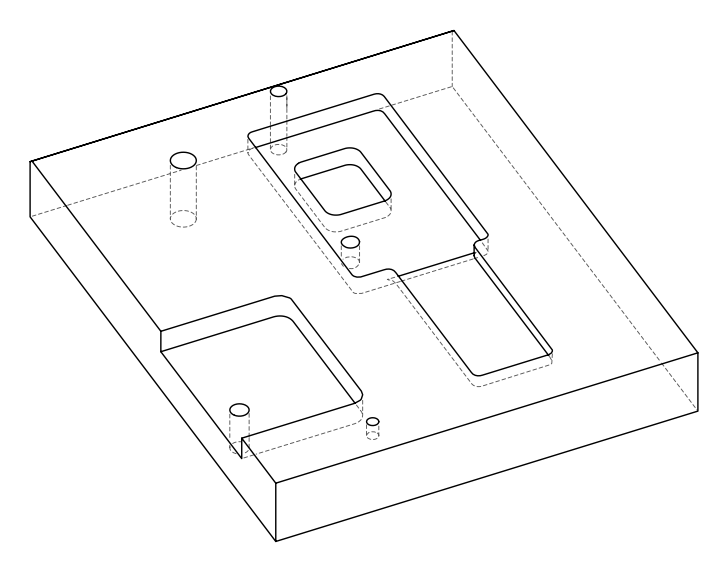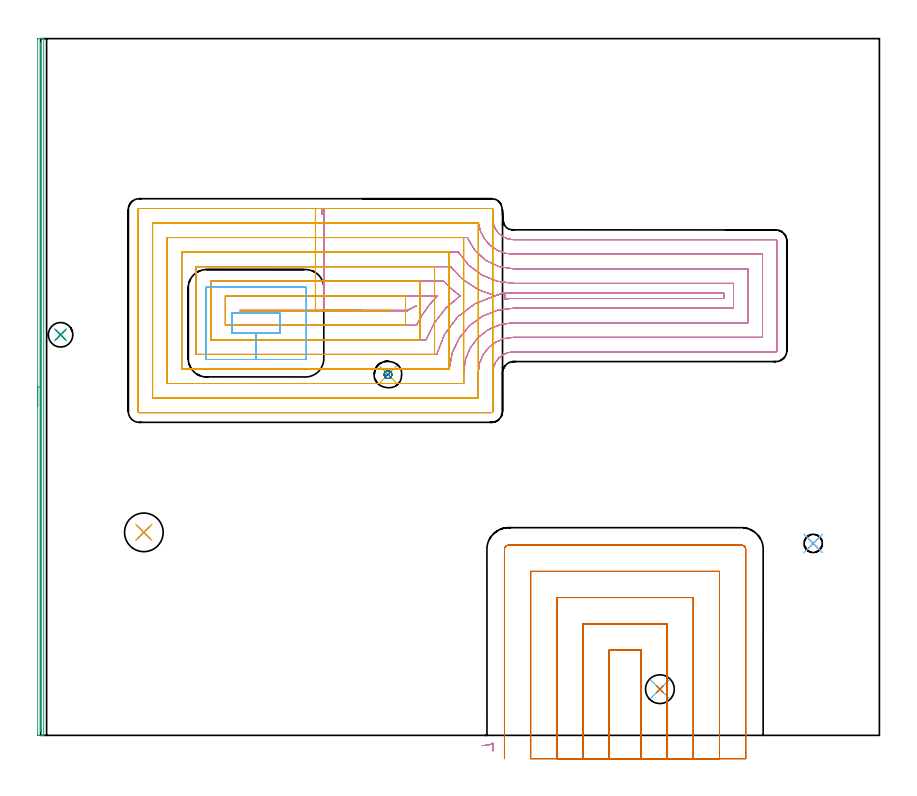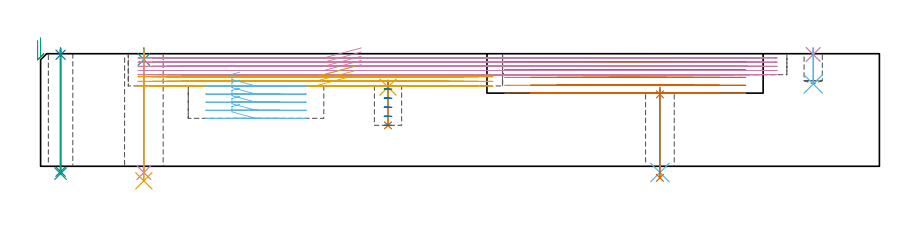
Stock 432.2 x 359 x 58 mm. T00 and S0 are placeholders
(PLAN: 19 operations, 12 tool changes, 92.2 min)
(1 SPOT_DRILL | STEP1HOLE | NXT0321_9005460120000 | 0.03 min | 2203 mm3)
(2 SPOT_DRILL_1 | STEP1HOLE_1 | NXT0321_9005460120000 | 0.03 min | 1 mm3)
(3 SPOT_DRILL_2 | STEP1HOLE_2 | NXT0321_9005460120000 | 0.05 min | 183 mm3)
(4 SPOT_DRILL_3 | STEP1POCKET | NXT0321_9005460120000 | 0.03 min | 1 mm3)
(5 SPOT_DRILL_4 | STEP1POCKET_1 | NXT0321_9005460120000 | 0.03 min | 1783 mm3)
(6 DRILL_THROUGH_HOLE_INTO_CENTER | STEP1HOLE | NXT0301_065 | 0.18 min | 2630 mm3)
(7 DRILL_TO_ENLARGE_THROUGH_HOLE | STEP1HOLE | UGT0301_279 | 0.19 min | 5121 mm3)
(8 DRILL_THROUGH_HOLE_INTO_CENTER_1 | STEP1HOLE_1 | NXT0301_042 | 0.25 min | 2271 mm3)
(9 DRILL_TO_ENLARGE_THROUGH_HOLE_1 | STEP1HOLE_1 | NXT0301_097 | 0.26 min | 4936 mm3)
(10 DRILL_THROUGH_HOLE_INTO_CENTER_2 | STEP1HOLE_2 | NXT0301_065 | 0.25 min | 3867 mm3)
(11 DRILL_TO_ENLARGE_THROUGH_HOLE_2 | STEP1HOLE_2 | UGT0301_265 | 0.27 min | 13963 mm3)
(12 DRILL_BLIND_HOLE_INTO_CENTER | STEP1POCKET | NXT0301_065 | 0.07 min | 995 mm3)
(13 DRILL_BLIND_HOLE_INTO_CENTER_1 | STEP1POCKET_1 | NXT0301_128 | 0.09 min | 2252 mm3)
(14 MILL_ROUGH_BLIND_HOLE_CONTOUR | STEP1POCKET_1 | NXT0201_013 | Spiral | 0.41 min | 1638 mm3)
(15 AREA_MILL | FG_CHAMFER_SURFACE | UGT0205_001 | 5.88 min | 1727 mm3)
(16 MILL_OPEN_POCKET | POCKET_OPEN | NXT0201_013 | Follow Part, ap 2.5, ae 75% | 45.11 min | 345358 mm3)
(17 MILL_RECTANGULAR_POCKET | POCKET_RECTANGULAR_STRAIGHT | NXT0201_013 | Follow Part, ap 2.5, ae 75% | 18.15 min | 127753 mm3)
(18 MILL_RECTANGULAR_POCKET_1 | POCKET_RECTANGULAR_STRAIGHT_1 | UGT0201_100 | Follow Part, ap 4.5, ae 75% | 3.19 min | 63197 mm3)
(19 MILL_SLOT | SLOT_PARTIAL_RECTANGULAR | UGT0201_100 | Follow Part, ap 4.5, ae 75% | 17.75 min | 304532 mm3)
(TOOL NXT0321_9005460120000 | NC Spot Drill, 142deg, 12mm, Carbide, Uncoated | D12 PA142 FL30 Z2)
(TOOL NXT0301_065 | Carbide Drill 9.4mm [860.1-0940-075A1-MM 2214] | D9.4 PA140 FL98 Z2)
(TOOL UGT0301_279 | Twist Drill 14.8 mm | D14.8 PA118 FL114 Z2)
(TOOL NXT0301_042 | Carbide Drill 7.1mm [860.1-0710-057A1-MM 2214] | D7.1 PA140 FL85 Z2)
(TOOL NXT0301_097 | Carbide Drill 12.6mm [860.1-1260-063A1-MM 2214] | D12.6 PA140 FL77 Z2)
(TOOL UGT0301_265 | Twist Drill 19.9 mm | D19.9 PA118 FL140 Z2)
(TOOL NXT0301_128 | Carbide Drill 12mm [861.1-1200-036A1-GP GC34] | D12 PA150 FL37.4 Z2)
(TOOL NXT0201_013 | ENDMILL 10mm | D10 FL30 Z4)
(TOOL UGT0205_001 | Chamfer Mill 20 x 3 x 45 deg. | D20 FL50 Z2)
(TOOL UGT0201_100 | End Mill 18 mm | D18 FL22 Z2)
(OP 1 SPOT_DRILL)
G17 G21 G94 G90
T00 M6
G54
G17 G0 G90 X319.1 Y23.8 S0 M3
G43 Z68. H0
G94 G81 G98 Z37.063 F250. R40.7
G80
M5
M2
(OP 2 SPOT_DRILL_1)
G17 G21 G94 G90
T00 M6
G54
G17 G0 G90 X10.3 Y206.4 S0 M3
G43 Z68. H0
G94 G81 G98 Z57.458 F250. R61.
G80
M5
M2
(OP 3 SPOT_DRILL_2)
G17 G21 G94 G90
T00 M6
G54
G17 G0 G90 X53.2 Y104.6 S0 M3
G43 Z68. H0
G94 G81 G98 Z55. F250. R61.
G80
M5
M2
(OP 4 SPOT_DRILL_3)
G17 G21 G94 G90
T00 M6
G54
G17 G0 G90 X398.1 Y98.9 S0 M3
G43 Z68. H0
G94 G81 G98 Z57.591 F250. R61.
G80
M5
M2
(OP 5 SPOT_DRILL_4)
G17 G21 G94 G90
T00 M6
G54
G17 G0 G90 X179. Y185.9 S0 M3
G43 Z68. H0
G94 G81 G98 Z40.797 F250. R44.4
G80
M5
M2
(OP 6 DRILL_THROUGH_HOLE_INTO_CENTER)
G17 G21 G94 G90
T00 M6
G54
G17 G0 G90 X319.1 Y23.8 S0 M3
G43 Z68. H1
G94 G73 G98 Z-3.211 F250. Q8.182 R39.7
G80
M5
M2
(OP 7 DRILL_TO_ENLARGE_THROUGH_HOLE)
G17 G21 G94 G90
T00 M6
G54
G17 G0 G90 X319.1 Y23.8 S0 M3
G43 Z68. H0
G94 G73 G98 Z-5.946 F250. Q14.549 R39.7
G80
M5
M2
(OP 8 DRILL_THROUGH_HOLE_INTO_CENTER_1)
G17 G21 G94 G90
T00 M6
G54
G17 G0 G90 X10.3 Y206.4 S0 M3
G43 Z68. H1
G94 G73 G98 Z-2.792 F250. Q6.755 R60.
G80
M5
M2
(OP 9 DRILL_TO_ENLARGE_THROUGH_HOLE_1)
G17 G21 G94 G90
T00 M6
G54
G17 G0 G90 X10.3 Y206.4 S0 M3
G43 Z68. H1
G94 G73 G98 Z-3.793 F250. Q12.359 R60.
G80
M5
M2
(OP 10 DRILL_THROUGH_HOLE_INTO_CENTER_2)
G17 G21 G94 G90
T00 M6
G54
G17 G0 G90 X53.2 Y104.6 S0 M3
G43 Z68. H1
G94 G73 G98 Z-3.211 F250. Q8.744 R60.
G80
M5
M2
(OP 11 DRILL_TO_ENLARGE_THROUGH_HOLE_2)
G17 G21 G94 G90
T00 M6
G54
G17 G0 G90 X53.2 Y104.6 S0 M3
G43 Z68. H0
G94 G73 G98 Z-7.479 F250. Q16.37 R60.
G80
M5
M2
(OP 12 DRILL_BLIND_HOLE_INTO_CENTER)
G17 G21 G94 G90
T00 M6
G54
G17 G0 G90 X398.1 Y98.9 S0 M3
G43 Z68. H1
G94 G81 G98 Z42.4 F250. R60.
G80
M5
M2
(OP 13 DRILL_BLIND_HOLE_INTO_CENTER_1)
G17 G21 G94 G90
T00 M6
G54
G17 G0 G90 X179. Y185.9 S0 M3
G43 Z68. H1
G94 G81 G98 Z21.1 F250. R43.4
G80
M5
M2
(OP 14 MILL_ROUGH_BLIND_HOLE_CONTOUR)
G17 G21 G94 G90
T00 M6
G54
G17 G0 G90 X179. Y185.9 S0 M3
G43 Z68. H0
Z39.74
G94 G3 X179.49 Y187.41 R0.834 F250.
X177.382 Y187.076 R1.51
X177.824 Y184.282 R2.
X177.382 Y187.076 R-2.
X177.603 Y185.679 R1.
X179. Y185.9 R1.
G0 Z35.08
G3 X179.49 Y187.41 R0.834
X177.382 Y187.076 R1.51
X177.824 Y184.282 R2.
X177.382 Y187.076 R-2.
X177.603 Y185.679 R1.
X179. Y185.9 R1.
G0 Z30.42
G3 X179.49 Y187.41 R0.834
X177.382 Y187.076 R1.51
X177.824 Y184.282 R2.
X177.382 Y187.076 R-2.
X177.603 Y185.679 R1.
X179. Y185.9 R1.
G0 Z25.76
G3 X179.49 Y187.41 R0.834
X177.382 Y187.076 R1.51
X177.824 Y184.282 R2.
X177.382 Y187.076 R-2.
X177.603 Y185.679 R1.
X179. Y185.9 R1.
G0 Z21.1
G3 X179.49 Y187.41 R0.834
X177.382 Y187.076 R1.51
X177.824 Y184.282 R2.
X177.382 Y187.076 R-2.
X177.603 Y185.679 R1.
X179. Y185.9 R1.
G0 Z68.
M5
M2
(OP 15 AREA_MILL)
G17 G21 G94 G90
T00 M6
G54
G17 G0 G90 X-1.5 Y169.5 S1061 M3
G43 Z68. H0
Z64.9
G94 G1 Y169.538 Z64.028 F250.
Y169.652 Z63.164
Y169.841 Z62.312
Y170.103 Z61.48
Y170.437 Z60.674
Y170.84 Z59.9
Y171.308 Z59.164
Y171.84 Z58.472
Y172.429 Z57.829
Y173.072 Z57.24
Y173.764 Z56.708
Y174.5 Z56.24
Y175.274 Z55.837
Y176.08 Z55.503
Y176.912 Z55.241
Y177.764 Z55.052
Y178.628 Z54.938
Y179.5 Z54.9
Y358.368
X-1.498 Y358.624
X-1.493 Y358.99 Z54.901
X-1.251 Y359. Z55.144
X0.125 Z56.521
X0.484 Z56.878
X1.2 Z57.599
X1.394 Z57.794
X1.498 Y358.998 Z57.89
X1.597 Y358.99 Z57.988
X1.6 Y358.815 Z58.
Y0.185
X1.597 Y0.01 Z57.988
X1.555 Y0.003 Z57.946
X1.497 Y0.001 Z57.889
X1.394 Y0. Z57.794
X1.2 Z57.599
X0.484 Z56.878
X-0.741 Z55.655
X-1.115 Z55.28
X-1.251 Y0.002 Z55.144
X-1.494 Y0.01 Z54.901
X-1.498 Y0.376 Z54.9
X-1.5 Y0.632
Y0.889
Y179.5
X-0.086 Z56.314
X-0.085 Y356.579 Z56.315
X-0.083 Y356.859 Z56.317
X-0.081 Y356.946 Z56.319
X-0.079 Y356.981 Z56.321
X-0.066 Y356.99 Z56.334
X0.08 Y356.996 Z56.48
X0.167 Y356.99 Z56.567
X0.179 Y356.984 Z56.579
X0.181 Y356.956 Z56.581
X0.184 Y356.888 Z56.584
X0.185 Y356.579 Z56.585
X0.186 Y356.272 Z56.586
Y2.728
X0.184 Y2.421 Z56.584
X0.182 Y2.21 Z56.582
X0.179 Y2.031 Z56.579
X0.016 Y2.009 Z56.416
X-0.067 Y2.01 Z56.333
X-0.079 Y2.016 Z56.321
X-0.081 Y2.045 Z56.319
X-0.084 Y2.112 Z56.316
X-0.085 Y2.421 Z56.315
X-0.086 Y2.701 Z56.314
Y179.5
Y180.372 Z56.352
Y181.236 Z56.466
Y182.088 Z56.655
Y182.92 Z56.917
Y183.726 Z57.251
Y184.5 Z57.654
Y185.236 Z58.123
Y185.928 Z58.654
Y186.571 Z59.243
Y187.16 Z59.886
Y187.692 Z60.578
Y188.16 Z61.314
Y188.563 Z62.088
Y188.897 Z62.894
Y189.159 Z63.726
Y189.348 Z64.578
Y189.462 Z65.443
Y189.5 Z66.314
G0 Z68.
M5
M2
(OP 16 MILL_OPEN_POCKET)
G17 G21 G94 G90
T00 M6
G54
G17 G0 G90 X233. Y-8. S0 M3
G43 Z68. H0
Z55.84
G94 G1 Y-5. F250.
Y-4.
G2 X230.547 Y-4.97 R5.
G1 X227.565 Y-5.298
G0 X233. Y-8. Z53.68
G1 Y-5.
Y-4.
G2 X230.547 Y-4.97 R5.
G1 X227.565 Y-5.298
G0 X233. Y-8. Z51.52
G1 Y-5.
Y-4.
G2 X230.547 Y-4.97 R5.
G1 X227.565 Y-5.298
G0 X233. Y-8. Z49.36
G1 Y-5.
Y-4.
G2 X230.547 Y-4.97 R5.
G1 X227.565 Y-5.298
G0 X233. Y-8. Z47.2
G1 Y-5.
Y-4.
G2 X230.547 Y-4.97 R5.
G1 X227.565 Y-5.298
G0 Z68.
X165.237 Y219.
Z61.
G1 X145.979 Z55.84
X102.7 F500.
Y218.8
X189.142
X189.259 Y219.
X193.704 Y221.436
X189.259 Y219.
X145.979
Y226.5
X95.2
Y211.3
X193.629
G2 X204.529 Y226.5 R55.7
G1 X145.979
Y234.
X87.7
Y203.8
X198.56
G2 X216.221 Y226.5 R48.2
X207.744 Y234. R48.2
G1 X145.979
Y241.5
X80.2
Y196.3
X204.1
G2 X234.302 Y226.5 R40.7
G1 X239.008 Y228.189
G3 X243.7 Y227.9 R38.2
G1 X352.
Y225.1
X243.7
G3 X239.008 Y224.811 R38.2
X239.008 Y228.189 R5.
G1 X234.302 Y226.5
G2 X211.276 Y241.5 R40.7
G1 X145.979
Y249.
X72.7
Y188.8
X210.554
G2 X243.7 Y220.1 R33.2
G1 X357.
Y232.9
X243.7
G2 X215.242 Y249. R33.2
G1 X145.979
Y256.5
X65.2
Y181.3
X218.
Y186.9
G2 X243.7 Y212.6 R25.7
G1 X364.5
Y240.4
X243.7
G2 X219.86 Y256.5 R25.7
G1 X145.979
Y264.
X57.7
Y173.8
X225.5
Y186.9
G2 X243.7 Y205.1 R18.2
G1 X372.
Y247.9
X243.7
G2 X225.622 Y264. R18.2
G1 X145.979
Y271.5
X50.8
G3 X50.2 Y270.9 R0.6
G1 Y166.9
G3 X50.8 Y166.3 R0.6
G1 X232.4
G3 X233. Y166.9 R0.6
G1 Y186.9
G2 X243.7 Y197.6 R10.7
G1 X378.8
G3 X379.5 Y198.3 R0.7
G1 Y254.7
G3 X378.8 Y255.4 R0.7
G1 X243.7
G2 X233. Y266.1 R10.7
G1 Y270.9
G3 X232.4 Y271.5 R0.6
G1 X145.979
X144.979
Y268.5 F250.
G0 X165.237 Y219. Z58.84
G1 X145.979 Z53.68
X102.7 F500.
Y218.8
X189.142
X189.259 Y219.
X193.704 Y221.436
X189.259 Y219.
X145.979
Y226.5
X95.2
Y211.3
X193.629
G2 X204.529 Y226.5 R55.7
G1 X145.979
Y234.
X87.7
Y203.8
X198.56
G2 X216.221 Y226.5 R48.2
X207.744 Y234. R48.2
G1 X145.979
Y241.5
X80.2
Y196.3
X204.1
G2 X234.302 Y226.5 R40.7
G1 X239.008 Y228.189
G3 X243.7 Y227.9 R38.2
G1 X352.
Y225.1
X243.7
G3 X239.008 Y224.811 R38.2
X239.008 Y228.189 R5.
G1 X234.302 Y226.5
G2 X211.276 Y241.5 R40.7
G1 X145.979
Y249.
X72.7
Y188.8
X210.554
G2 X243.7 Y220.1 R33.2
G1 X357.
Y232.9
X243.7
G2 X215.242 Y249. R33.2
G1 X145.979
Y256.5
X65.2
Y181.3
X218.
Y186.9
G2 X243.7 Y212.6 R25.7
G1 X364.5
Y240.4
X243.7
G2 X219.86 Y256.5 R25.7
G1 X145.979
Y264.
X57.7
Y173.8
X225.5
Y186.9
G2 X243.7 Y205.1 R18.2
G1 X372.
Y247.9
X243.7
G2 X225.622 Y264. R18.2
G1 X145.979
Y271.5
X50.8
G3 X50.2 Y270.9 R0.6
G1 Y166.9
G3 X50.8 Y166.3 R0.6
G1 X232.4
G3 X233. Y166.9 R0.6
G1 Y186.9
G2 X243.7 Y197.6 R10.7
G1 X378.8
G3 X379.5 Y198.3 R0.7
G1 Y254.7
G3 X378.8 Y255.4 R0.7
G1 X243.7
G2 X233. Y266.1 R10.7
G1 Y270.9
G3 X232.4 Y271.5 R0.6
G1 X145.979
X144.979
Y268.5 F250.
G0 X165.237 Y219. Z56.68
G1 X145.979 Z51.52
X102.7 F500.
Y218.8
X189.142
X189.259 Y219.
X193.704 Y221.436
X189.259 Y219.
X145.979
Y226.5
X95.2
Y211.3
X193.629
G2 X204.529 Y226.5 R55.7
G1 X145.979
Y234.
X87.7
Y203.8
X198.56
G2 X216.221 Y226.5 R48.2
X207.744 Y234. R48.2
G1 X145.979
Y241.5
X80.2
Y196.3
X204.1
G2 X234.302 Y226.5 R40.7
G1 X239.008 Y228.189
G3 X243.7 Y227.9 R38.2
G1 X352.
Y225.1
X243.7
G3 X239.008 Y224.811 R38.2
X239.008 Y228.189 R5.
G1 X234.302 Y226.5
G2 X211.276 Y241.5 R40.7
G1 X145.979
Y249.
X72.7
Y188.8
X210.554
G2 X243.7 Y220.1 R33.2
G1 X357.
Y232.9
X243.7
G2 X215.242 Y249. R33.2
G1 X145.979
Y256.5
X65.2
Y181.3
X218.
Y186.9
G2 X243.7 Y212.6 R25.7
G1 X364.5
Y240.4
X243.7
G2 X219.86 Y256.5 R25.7
G1 X145.979
Y264.
X57.7
Y173.8
X225.5
Y186.9
G2 X243.7 Y205.1 R18.2
G1 X372.
Y247.9
X243.7
G2 X225.622 Y264. R18.2
G1 X145.979
Y271.5
X50.8
G3 X50.2 Y270.9 R0.6
G1 Y166.9
G3 X50.8 Y166.3 R0.6
G1 X232.4
G3 X233. Y166.9 R0.6
G1 Y186.9
G2 X243.7 Y197.6 R10.7
G1 X378.8
G3 X379.5 Y198.3 R0.7
G1 Y254.7
G3 X378.8 Y255.4 R0.7
G1 X243.7
G2 X233. Y266.1 R10.7
G1 Y270.9
G3 X232.4 Y271.5 R0.6
G1 X145.979
X144.979
Y268.5 F250.
G0 X165.237 Y219. Z54.52
G1 X145.979 Z49.36
X102.7 F500.
Y218.8
X189.142
X189.259 Y219.
X193.704 Y221.436
X189.259 Y219.
X145.979
Y226.5
X95.2
Y211.3
X193.629
G2 X204.529 Y226.5 R55.7
G1 X145.979
Y234.
X87.7
Y203.8
X198.56
G2 X216.221 Y226.5 R48.2
X207.744 Y234. R48.2
G1 X145.979
Y241.5
X80.2
Y196.3
X204.1
G2 X234.302 Y226.5 R40.7
G1 X239.008 Y228.189
G3 X243.7 Y227.9 R38.2
G1 X352.
Y225.1
X243.7
G3 X239.008 Y224.811 R38.2
X239.008 Y228.189 R5.
G1 X234.302 Y226.5
G2 X211.276 Y241.5 R40.7
G1 X145.979
Y249.
X72.7
Y188.8
X210.554
G2 X243.7 Y220.1 R33.2
G1 X357.
Y232.9
X243.7
G2 X215.242 Y249. R33.2
G1 X145.979
Y256.5
X65.2
Y181.3
X218.
Y186.9
G2 X243.7 Y212.6 R25.7
G1 X364.5
Y240.4
X243.7
G2 X219.86 Y256.5 R25.7
G1 X145.979
Y264.
X57.7
Y173.8
X225.5
Y186.9
G2 X243.7 Y205.1 R18.2
G1 X372.
Y247.9
X243.7
G2 X225.622 Y264. R18.2
G1 X145.979
Y271.5
X50.8
G3 X50.2 Y270.9 R0.6
G1 Y166.9
G3 X50.8 Y166.3 R0.6
G1 X232.4
G3 X233. Y166.9 R0.6
G1 Y186.9
G2 X243.7 Y197.6 R10.7
G1 X378.8
G3 X379.5 Y198.3 R0.7
G1 Y254.7
G3 X378.8 Y255.4 R0.7
G1 X243.7
G2 X233. Y266.1 R10.7
G1 Y270.9
G3 X232.4 Y271.5 R0.6
G1 X145.979
X144.979
Y268.5 F250.
G0 X165.237 Y219. Z52.36
G1 X145.979 Z47.2
X102.7 F500.
Y218.8
X189.142
X189.259 Y219.
X193.704 Y221.436
X189.259 Y219.
X145.979
Y226.5
X95.2
Y211.3
X193.629
G2 X204.529 Y226.5 R55.7
G1 X145.979
Y234.
X87.7
Y203.8
X198.56
G2 X216.221 Y226.5 R48.2
X207.744 Y234. R48.2
G1 X145.979
Y241.5
X80.2
Y196.3
X204.1
G2 X234.302 Y226.5 R40.7
G1 X239.008 Y228.189
G3 X243.7 Y227.9 R38.2
G1 X352.
Y225.1
X243.7
G3 X239.008 Y224.811 R38.2
X239.008 Y228.189 R5.
G1 X234.302 Y226.5
G2 X211.276 Y241.5 R40.7
G1 X145.979
Y249.
X72.7
Y188.8
X210.554
G2 X243.7 Y220.1 R33.2
G1 X357.
Y232.9
X243.7
G2 X215.242 Y249. R33.2
G1 X145.979
Y256.5
X65.2
Y181.3
X218.
Y186.9
G2 X243.7 Y212.6 R25.7
G1 X364.5
Y240.4
X243.7
G2 X219.86 Y256.5 R25.7
G1 X145.979
Y264.
X57.7
Y173.8
X225.5
Y186.9
G2 X243.7 Y205.1 R18.2
G1 X372.
Y247.9
X243.7
G2 X225.622 Y264. R18.2
G1 X145.979
Y271.5
X50.8
G3 X50.2 Y270.9 R0.6
G1 Y166.9
G3 X50.8 Y166.3 R0.6
G1 X232.4
G3 X233. Y166.9 R0.6
G1 Y186.9
G2 X243.7 Y197.6 R10.7
G1 X378.8
G3 X379.5 Y198.3 R0.7
G1 Y254.7
G3 X378.8 Y255.4 R0.7
G1 X243.7
G2 X233. Y266.1 R10.7
G1 Y270.9
G3 X232.4 Y271.5 R0.6
G1 X145.979
X144.979
Y268.5 F250.
G0 Z68.
M5
M2
(OP 17 MILL_RECTANGULAR_POCKET)
G17 G21 G94 G90
T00 M6
G54
G17 G0 G90 X161.646 Y219. S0 M3
G43 Z68. H0
Z51.514
G94 G1 X141.6 Z46.143 F250.
X102.7 F500.
Y218.8
X180.5
Y219.
X141.6
Y226.5
X95.2
Y211.3
X188.
Y226.5
X141.6
Y234.
X87.7
Y203.8
X195.5
Y234.
X141.6
Y241.5
X80.2
Y196.3
X203.
Y241.5
X141.6
Y249.
X72.7
Y188.8
X210.5
Y249.
X141.6
Y256.5
X65.2
Y181.3
X218.
Y256.5
X141.6
Y264.
X57.7
Y173.8
X225.5
Y264.
X141.6
Y271.5
X50.8
G3 X50.2 Y270.9 R0.6
G1 Y166.9
G3 X50.8 Y166.3 R0.6
G1 X232.4
G3 X233. Y166.9 R0.6
G1 Y270.9
G3 X232.4 Y271.5 R0.6
G1 X141.6
X140.6
G0 X161.646 Y219. Z49.143
G1 X141.6 Z43.771 F250.
X102.7 F500.
Y218.8
X180.5
Y219.
X141.6
Y226.5
X95.2
Y211.3
X188.
Y226.5
X141.6
Y234.
X87.7
Y203.8
X195.5
Y234.
X141.6
Y241.5
X80.2
Y196.3
X203.
Y241.5
X141.6
Y249.
X72.7
Y188.8
X210.5
Y249.
X141.6
Y256.5
X65.2
Y181.3
X218.
Y256.5
X141.6
Y264.
X57.7
Y173.8
X225.5
Y264.
X141.6
Y271.5
X50.8
G3 X50.2 Y270.9 R0.6
G1 Y166.9
G3 X50.8 Y166.3 R0.6
G1 X232.4
G3 X233. Y166.9 R0.6
G1 Y270.9
G3 X232.4 Y271.5 R0.6
G1 X141.6
X140.6
G0 X161.646 Y219. Z46.771
G1 X141.6 Z41.4 F250.
X102.7 F500.
Y218.8
X180.5
Y219.
X141.6
Y226.5
X95.2
Y211.3
X188.
Y226.5
X141.6
Y234.
X87.7
Y203.8
X195.5
Y234.
X141.6
Y241.5
X80.2
Y196.3
X203.
Y241.5
X141.6
Y249.
X72.7
Y188.8
X210.5
Y249.
X141.6
Y256.5
X65.2
Y181.3
X218.
Y256.5
X141.6
Y264.
X57.7
Y173.8
X225.5
Y264.
X141.6
Y271.5
X50.8
G3 X50.2 Y270.9 R0.6
G1 Y166.9
G3 X50.8 Y166.3 R0.6
G1 X232.4
G3 X233. Y166.9 R0.6
G1 Y270.9
G3 X232.4 Y271.5 R0.6
G1 X141.6
X140.6
G0 Z68.
M5
M2
(OP 18 MILL_RECTANGULAR_POCKET_1)
G17 G21 G94 G90
T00 M6
G54
G17 G0 G90 X102.631 Y217.5 S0 M3
G43 Z68. H0
Z48.512
G94 G1 X98.6 Z47.432 F250.
Y207.2 Z44.673
X111. Z41.35
X123.4 F500.
Y217.5
X98.6
Y207.2
X111.
Y193.7
X136.5
G3 X136.9 Y194.1 R0.4
G1 Y230.6
G3 X136.5 Y231. R0.4
G1 X85.5
G3 X85.1 Y230.6 R0.4
G1 Y194.1
G3 X85.5 Y193.7 R0.4
G1 X111.
X112.
G0 X102.631 Y217.5 Z44.35
G1 X98.6 Z43.27 F250.
Y207.2 Z40.51
X111. Z37.187
X123.4 F500.
Y217.5
X98.6
Y207.2
X111.
Y193.7
X136.5
G3 X136.9 Y194.1 R0.4
G1 Y230.6
G3 X136.5 Y231. R0.4
G1 X85.5
G3 X85.1 Y230.6 R0.4
G1 Y194.1
G3 X85.5 Y193.7 R0.4
G1 X111.
X112.
G0 X102.631 Y217.5 Z40.187
G1 X98.6 Z39.107 F250.
Y207.2 Z36.348
X111. Z33.025
X123.4 F500.
Y217.5
X98.6
Y207.2
X111.
Y193.7
X136.5
G3 X136.9 Y194.1 R0.4
G1 Y230.6
G3 X136.5 Y231. R0.4
G1 X85.5
G3 X85.1 Y230.6 R0.4
G1 Y194.1
G3 X85.5 Y193.7 R0.4
G1 X111.
X112.
G0 X102.631 Y217.5 Z36.025
G1 X98.6 Z34.945 F250.
Y207.2 Z32.185
X111. Z28.862
X123.4 F500.
Y217.5
X98.6
Y207.2
X111.
Y193.7
X136.5
G3 X136.9 Y194.1 R0.4
G1 Y230.6
G3 X136.5 Y231. R0.4
G1 X85.5
G3 X85.1 Y230.6 R0.4
G1 Y194.1
G3 X85.5 Y193.7 R0.4
G1 X111.
X112.
G0 X102.631 Y217.5 Z31.862
G1 X98.6 Z30.782 F250.
Y207.2 Z28.023
X111. Z24.7
X123.4 F500.
Y217.5
X98.6
Y207.2
X111.
Y193.7
X136.5
G3 X136.9 Y194.1 R0.4
G1 Y230.6
G3 X136.5 Y231. R0.4
G1 X85.5
G3 X85.1 Y230.6 R0.4
G1 Y194.1
G3 X85.5 Y193.7 R0.4
G1 X111.
X112.
G0 Z68.
M5
M2
(OP 19 MILL_SLOT)
G17 G21 G94 G90
T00 M6
G54
G17 G0 G90 X309.3 Y-12. S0 M3
G43 Z68. H0
Z53.94
G94 G1 Y-9. F250.
Y44. F500.
X293.
Y-9.
Y-12. F250.
X322.8
Y-9.
Y57.5 F500.
X279.5
Y-9.
Y-12. F250.
X336.3
Y-9.
Y71. F500.
X266.
Y-9.
Y-12. F250.
X349.8
Y-9.
Y84.5 F500.
X252.5
Y-9.
Y-12. F250.
X363.3
Y-9.
Y95.9 F500.
G3 X361.2 Y98. R2.1
G1 X241.1
G3 X239. Y95.9 R2.1
G1 Y-9.
Y-12. F250.
G0 X309.3 Z49.88
G1 Y-9.
Y44. F500.
X293.
Y-9.
Y-12. F250.
X322.8
Y-9.
Y57.5 F500.
X279.5
Y-9.
Y-12. F250.
X336.3
Y-9.
Y71. F500.
X266.
Y-9.
Y-12. F250.
X349.8
Y-9.
Y84.5 F500.
X252.5
Y-9.
Y-12. F250.
X363.3
Y-9.
Y95.9 F500.
G3 X361.2 Y98. R2.1
G1 X241.1
G3 X239. Y95.9 R2.1
G1 Y-9.
Y-12. F250.
G0 X309.3 Z45.82
G1 Y-9.
Y44. F500.
X293.
Y-9.
Y-12. F250.
X322.8
Y-9.
Y57.5 F500.
X279.5
Y-9.
Y-12. F250.
X336.3
Y-9.
Y71. F500.
X266.
Y-9.
Y-12. F250.
X349.8
Y-9.
Y84.5 F500.
X252.5
Y-9.
Y-12. F250.
X363.3
Y-9.
Y95.9 F500.
G3 X361.2 Y98. R2.1
G1 X241.1
G3 X239. Y95.9 R2.1
G1 Y-9.
Y-12. F250.
G0 X309.3 Z41.76
G1 Y-9.
Y44. F500.
X293.
Y-9.
Y-12. F250.
X322.8
Y-9.
Y57.5 F500.
X279.5
Y-9.
Y-12. F250.
X336.3
Y-9.
Y71. F500.
X266.
Y-9.
Y-12. F250.
X349.8
Y-9.
Y84.5 F500.
X252.5
Y-9.
Y-12. F250.
X363.3
Y-9.
Y95.9 F500.
G3 X361.2 Y98. R2.1
G1 X241.1
G3 X239. Y95.9 R2.1
G1 Y-9.
Y-12. F250.
G0 X309.3 Z37.7
G1 Y-9.
Y44. F500.
X293.
Y-9.
Y-12. F250.
X322.8
Y-9.
Y57.5 F500.
X279.5
Y-9.
Y-12. F250.
X336.3
Y-9.
Y71. F500.
X266.
Y-9.
Y-12. F250.
X349.8
Y-9.
Y84.5 F500.
X252.5
Y-9.
Y-12. F250.
X363.3
Y-9.
Y95.9 F500.
G3 X361.2 Y98. R2.1
G1 X241.1
G3 X239. Y95.9 R2.1
G1 Y-9.
Y-12. F250.
G0 Z68.
M5
M2
